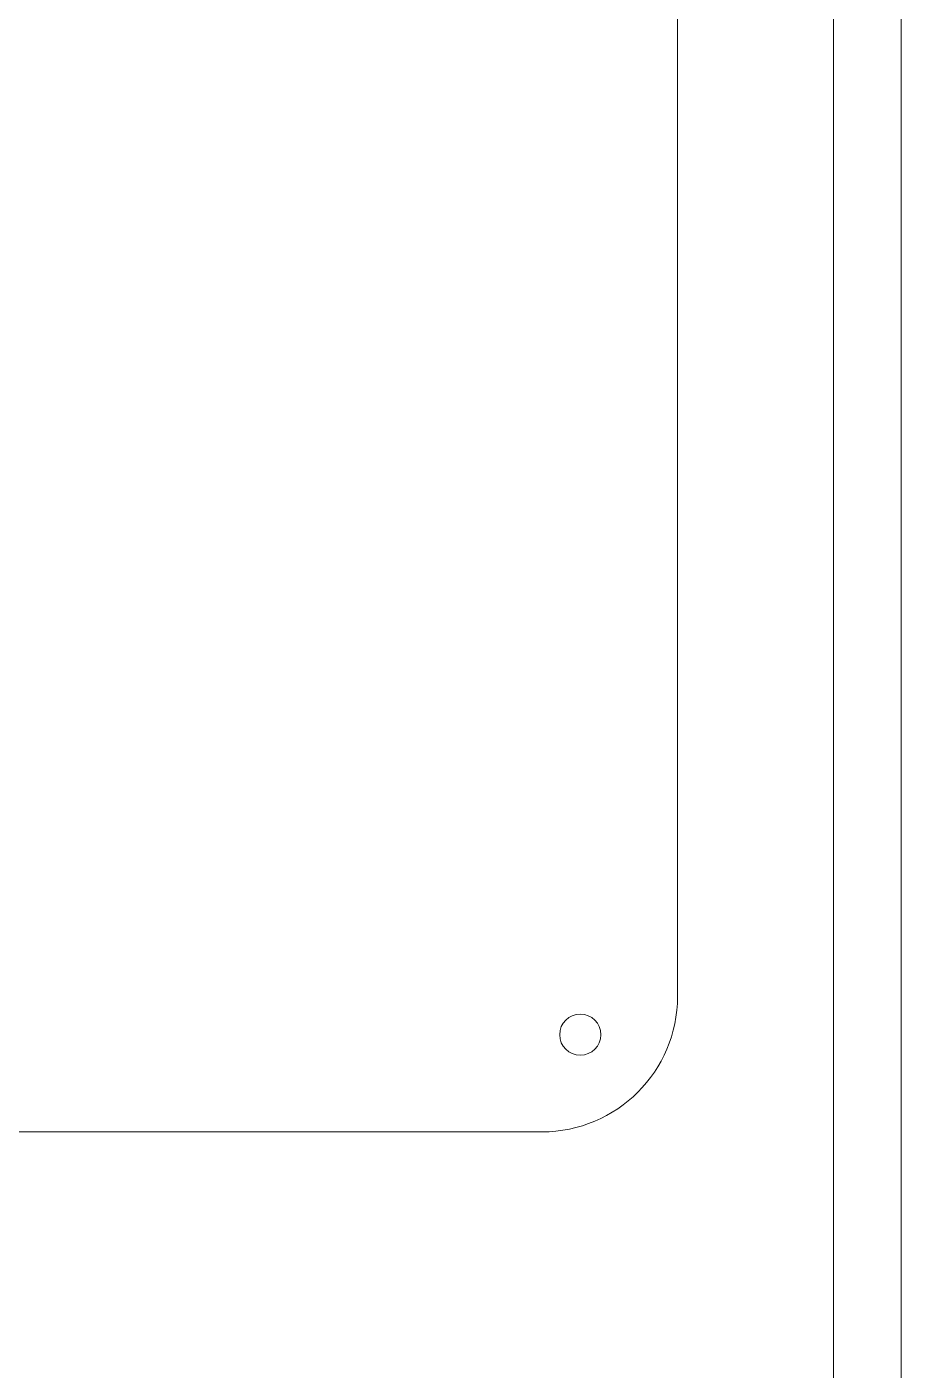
# Model space of a CAD drawing. Header units: millimetres. Extents: x -285 to 1112, y -5 to 442.
# Drawn here: x 730.5 to 795, y 193.4 to 292.7 of the extents above; entities that cross this region are included whole.
import ezdxf

# ---------------------------------------------------------------- set-up
doc = ezdxf.new("R2010")
doc.units = ezdxf.units.MM
doc.header["$MEASUREMENT"] = 0
doc.layers.get('0').update_dxf_attribs({"lineweight": 0, "true_color": 0xf6921e})
doc.layers.add('Cutting lines', color=5, linetype='Continuous', lineweight=0)

msp = doc.modelspace()

# ---------------------------------------------------------------- linework, layer by layer
at = {"lineweight": 0}
for points in [[(-5, -5), (795, -5), (795, 389), (-5, 389)], [(0, 0), (790, 0), (790, 384), (0, 384)]]:
    msp.add_lwpolyline(points, close=True, dxfattribs=at)
at = {"layer": 'Cutting lines'}
for p, q in [((778.49, 358.039), (778.49, 221.039)), ((672.4, 211.039), (768.49, 211.039))]:
    msp.add_line(p, q, dxfattribs=at)
at = {"layer": 'Cutting lines', "lineweight": 0}
msp.add_circle((771.312, 218.218), 1.52, dxfattribs=at)
at = {"layer": 'Cutting lines'}
msp.add_arc((768.49, 221.039), 10, 270, 0, dxfattribs=at)

doc.saveas('drawing.dxf')
